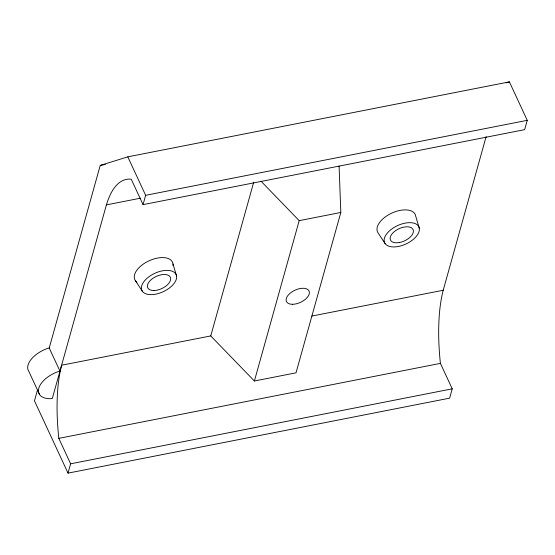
<?xml version="1.0" encoding="UTF-8"?>
<svg xmlns="http://www.w3.org/2000/svg" width="555" height="555" viewBox="0 0 555 555"><rect width="100%" height="100%" fill="white"/><g stroke="black" fill="none" stroke-linecap="round" stroke-linejoin="round"><path stroke-width="0.83" d="M37.442 390.144L34.459 400.828L68.022 473.131L449.619 398.15L452.228 388.826L440.413 363.379A125.714 44.185 78.9 0 1 443.209 290.251L486.152 136.579M49.222 347.992L100.233 165.425L127.796 156.85L509.393 81.869L527.25 120.331L524.641 129.655L143.044 204.635L131.23 179.189A125.714 44.185 78.9 0 0 106.414 204.878L52.316 398.483L50.443 398.691A22.658 12.141 -24.9 0 1 38.794 388.216A22.658 12.141 -24.9 0 1 57.991 371.677L59.961 371.129L49.222 347.992L47.251 348.54A22.658 12.141 -24.9 0 0 28.888 371.524L39.627 394.66M68.022 473.131L70.624 463.807L58.809 438.36A125.714 44.185 78.9 0 1 61.605 365.232L210.747 335.928L254.384 381.007L296.016 372.821L340.825 212.468L339.077 166.084M143.044 204.635L145.646 195.311L127.796 156.85M210.747 335.928L253.69 182.255M254.384 381.007L299.194 220.654L260.933 181.131M506.153 82.875L509.393 81.869M100.233 165.425L105.332 164.426M145.646 195.311L527.25 120.331M106.414 204.878L140.311 198.218M299.194 220.654L340.825 212.468M311.806 316.072L443.209 290.251M58.809 438.36L440.413 363.379M70.624 463.807L452.228 388.826M385.114 243.583L378.073 232.892A20.771 11.128 -24.9 0 1 392.399 212.829A20.771 11.128 -24.9 0 1 415.75 216.297L419.358 228.494A18.884 10.115 -24.9 0 1 394.126 246.94A18.884 10.115 -24.9 0 1 391.795 228.972A18.884 10.115 -24.9 0 1 419.358 228.494M135.33 280.587L142.364 291.278M173 263.993L176.615 276.196A18.884 10.115 -24.9 0 1 151.383 294.643A18.884 10.115 -24.9 0 1 149.052 276.674A18.884 10.115 -24.9 0 1 176.615 276.196M136.939 282.204A20.771 11.128 -24.9 0 1 149.031 260.808A20.771 11.128 -24.9 0 1 173.028 265.54M399.614 242.493L396.721 242.819A12.46 6.681 -24.9 0 1 394.376 231.581A12.46 6.681 -24.9 0 1 413.045 229.513A12.46 6.681 -24.9 0 1 399.614 242.493M292.693 304.286A12.46 6.681 -24.9 0 0 309.35 292.11A12.46 6.681 -24.9 0 0 291.16 292.423A12.46 6.681 -24.9 0 0 292.693 304.286M153.978 290.515A12.46 6.681 -24.9 0 0 170.628 278.339A12.46 6.681 -24.9 0 0 152.438 278.652A12.46 6.681 -24.9 0 0 153.978 290.515"/></g></svg>
